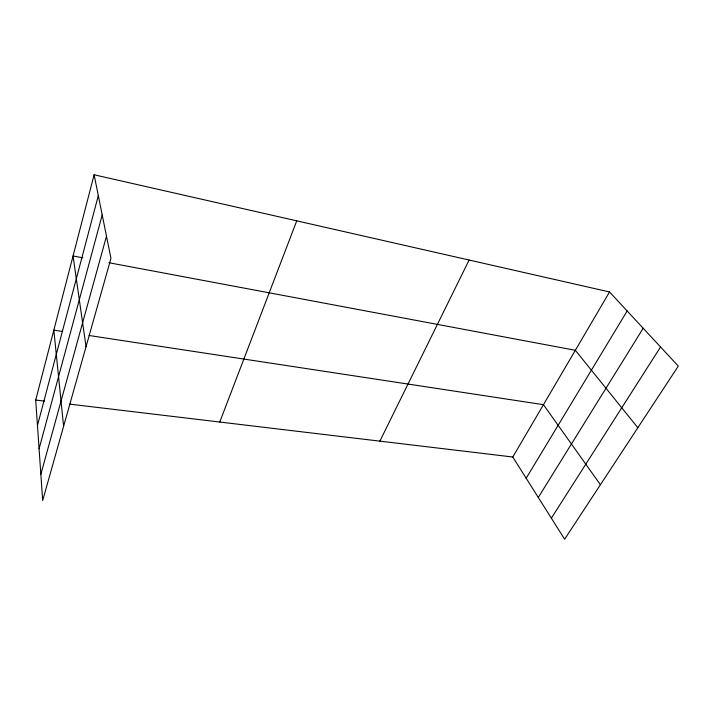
<?xml version="1.0" encoding="UTF-8"?>
<svg xmlns="http://www.w3.org/2000/svg" width="714" height="714" viewBox="0 0 714 714"><rect width="100%" height="100%" fill="white"/><g stroke="black" fill="none" stroke-linecap="round" stroke-linejoin="round"><path stroke-width="1.07" d="M94.114 174.778L110.947 258.334L42.67 500.541L35.7 400.072L94.114 174.778L609.542 291.964L678.3 366.121L564.631 539.222L512.777 457.005L69.838 404.142M37.467 425.499L98.318 195.636M39.083 448.82L102.2 214.932M40.85 474.292L106.484 236.2M219.769 422.036L296.747 220.849M379.875 441.145L469.107 260.039M512.777 457.005L609.542 291.964M526.173 478.246L627.16 310.965M538.294 497.453L643.189 328.253M551.36 518.168L660.548 346.977M35.7 400.072L44.509 401.116M62.654 331.474L53.836 330.136L63.591 426.312M89.098 335.5L543.452 404.677L600.412 484.744M82.842 257.825L73.06 255.987L86.037 346.683M108.93 262.725L575.341 350.288L637.852 427.722"/></g></svg>
